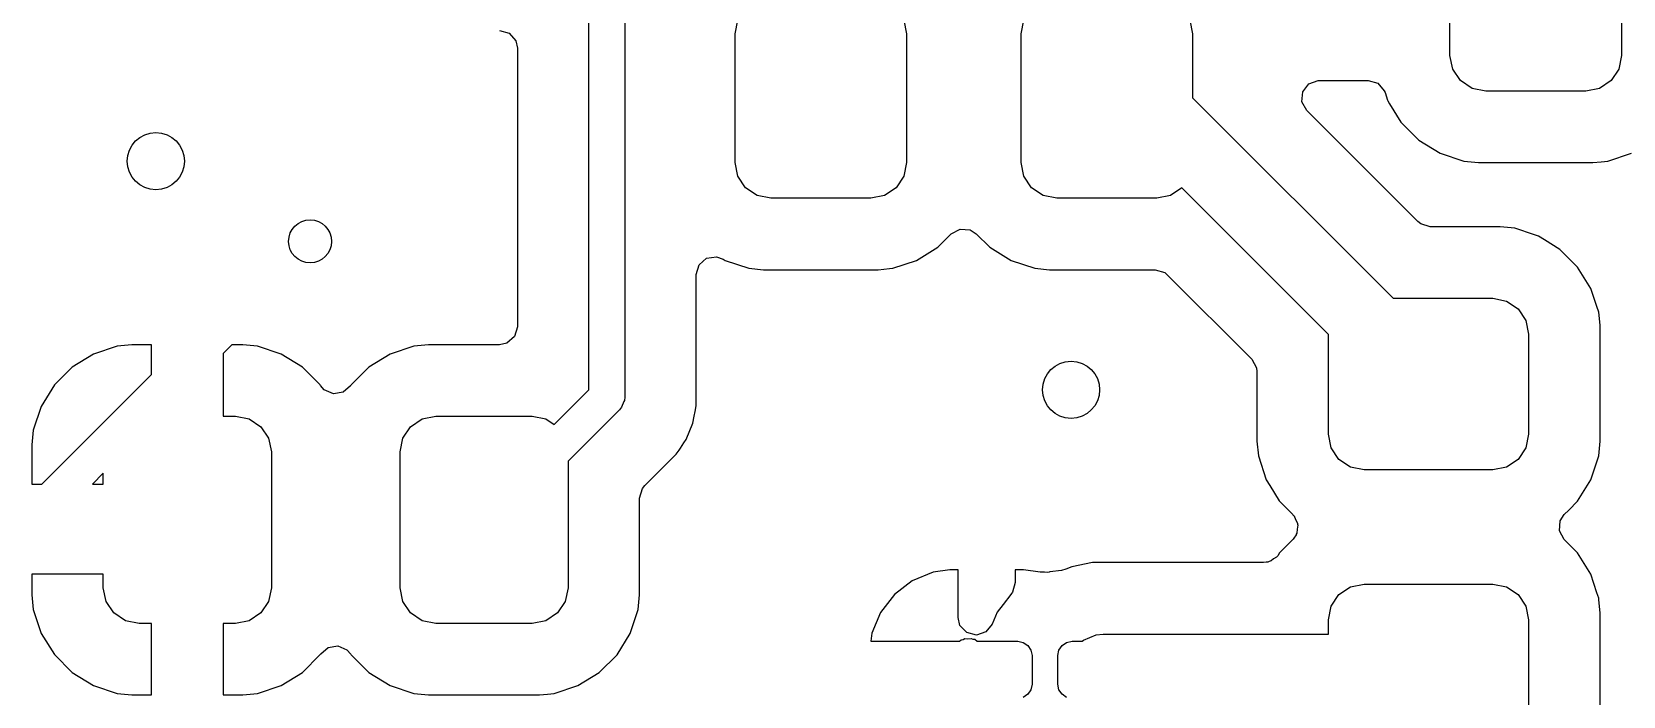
# Model space of a CAD drawing. Extents: x 2.03 to 8.88, y -5.74 to -2.97.
# Drawn here: x 4.4147 to 4.8528, y -5.2852 to -5.1022 of the extents above; entities that cross this region are included whole.
import ezdxf

# ---------------------------------------------------------------- set-up
doc = ezdxf.new("R2010")
doc.units = 0
doc.header["$MEASUREMENT"] = 0
doc.layers.add('BLACK', color=7, linetype='CONTINUOUS')

msp = doc.modelspace()

# ---------------------------------------------------------------- linework, layer by layer
at = {"layer": 'BLACK', "linetype": 'CONTINUOUS'}
for p, q in [((4.56805, -5.20078), (4.56805, -5.0063)), ((4.57789, -5.00426), (4.57789, -5.20281)), ((4.85236, -5.07323), (4.85236, -5.10866)), ((4.60827, -5.10276), (4.60902, -5.09899)), ((4.65476, -5.09899), (4.65551, -5.10276)), ((4.68701, -5.10276), (4.68776, -5.09899)), ((4.7335, -5.09899), (4.73425, -5.10276)), ((4.80512, -5.10866), (4.80512, -5.09587)), ((4.54346, -5.10179), (4.5461, -5.10257)), ((4.5461, -5.10257), (4.54791, -5.10465)), ((4.60827, -5.13819), (4.60827, -5.10276)), ((4.65551, -5.10276), (4.65551, -5.13819)), ((4.68701, -5.13819), (4.68701, -5.10276)), ((4.73425, -5.10276), (4.73425, -5.12033)), ((4.54791, -5.10465), (4.54835, -5.10667)), ((4.54835, -5.10667), (4.54835, -5.18348)), ((4.80587, -5.11243), (4.80512, -5.10866)), ((4.85236, -5.10866), (4.85161, -5.11243)), ((4.808, -5.11562), (4.80587, -5.11243)), ((4.85161, -5.11243), (4.84948, -5.11562)), ((4.76457, -5.11875), (4.76622, -5.11654)), ((4.76622, -5.11654), (4.76879, -5.11558)), ((4.76879, -5.11558), (4.76914, -5.11557)), ((4.76914, -5.11557), (4.7826, -5.11557)), ((4.7826, -5.11557), (4.78524, -5.11635)), ((4.78524, -5.11635), (4.78704, -5.11842)), ((4.81119, -5.11775), (4.808, -5.11562)), ((4.84948, -5.11562), (4.84629, -5.11775)), ((4.73425, -5.12033), (4.78951, -5.17559)), ((4.76437, -5.12149), (4.76457, -5.11875)), ((4.76569, -5.1239), (4.76437, -5.12149)), ((4.78704, -5.11842), (4.78723, -5.11892)), ((4.78723, -5.11892), (4.78793, -5.12102)), ((4.78793, -5.12102), (4.788, -5.12123)), ((4.788, -5.12123), (4.788, -5.12123)), ((4.788, -5.12123), (4.78849, -5.12202)), ((4.81496, -5.1185), (4.81119, -5.11775)), ((4.84252, -5.1185), (4.81496, -5.1185)), ((4.84629, -5.11775), (4.84252, -5.1185)), ((4.79624, -5.15446), (4.76569, -5.1239)), ((4.78849, -5.12202), (4.79163, -5.12711)), ((4.79163, -5.12711), (4.79651, -5.132)), ((4.79651, -5.132), (4.80239, -5.13562)), ((4.60902, -5.14196), (4.60827, -5.13819)), ((4.65551, -5.13819), (4.65476, -5.14196)), ((4.68776, -5.14196), (4.68701, -5.13819)), ((4.80239, -5.13562), (4.80894, -5.1378)), ((4.80894, -5.1378), (4.81299, -5.13821)), ((4.81299, -5.13821), (4.84449, -5.13821)), ((4.84449, -5.13821), (4.8467, -5.13798)), ((4.84449, -5.13821), (4.84449, -5.13821)), ((4.84449, -5.13821), (4.84449, -5.13821)), ((4.8467, -5.13798), (4.84854, -5.1378)), ((4.84854, -5.1378), (4.85509, -5.13562)), ((4.61115, -5.14515), (4.60902, -5.14196)), ((4.65476, -5.14196), (4.65263, -5.14515)), ((4.68989, -5.14515), (4.68776, -5.14196)), ((4.61434, -5.14728), (4.61115, -5.14515)), ((4.61811, -5.14803), (4.61434, -5.14728)), ((4.64567, -5.14803), (4.61811, -5.14803)), ((4.64944, -5.14728), (4.64567, -5.14803)), ((4.65263, -5.14515), (4.64944, -5.14728)), ((4.69308, -5.14728), (4.68989, -5.14515)), ((4.69685, -5.14803), (4.69308, -5.14728)), ((4.72441, -5.14803), (4.69685, -5.14803)), ((4.72818, -5.14728), (4.72441, -5.14803)), ((4.73129, -5.1452), (4.72818, -5.14728)), ((4.77165, -5.18557), (4.73129, -5.1452)), ((4.66781, -5.15784), (4.67022, -5.15652)), ((4.67022, -5.15652), (4.67297, -5.15671)), ((4.67297, -5.15671), (4.67471, -5.15784)), ((4.79705, -5.15511), (4.79624, -5.15446)), ((4.79969, -5.15589), (4.79705, -5.15511)), ((4.8189, -5.15589), (4.79969, -5.15589)), ((4.82294, -5.1563), (4.8189, -5.15589)), ((4.8189, -5.15589), (4.8189, -5.15589)), ((4.82843, -5.15812), (4.82294, -5.1563)), ((4.82294, -5.1563), (4.82294, -5.1563)), ((4.66412, -5.16152), (4.66781, -5.15784)), ((4.67471, -5.15784), (4.6784, -5.16152)), ((4.8295, -5.15847), (4.82843, -5.15812)), ((4.83111, -5.15946), (4.8295, -5.15847)), ((4.8295, -5.15847), (4.8295, -5.15847)), ((4.83538, -5.1621), (4.83111, -5.15946)), ((4.59837, -5.16636), (4.60045, -5.16456)), ((4.60045, -5.16456), (4.60318, -5.16417)), ((4.60318, -5.16417), (4.60504, -5.16484)), ((4.60504, -5.16484), (4.60554, -5.16515)), ((4.60554, -5.16515), (4.61209, -5.16732)), ((4.65168, -5.16732), (4.65824, -5.16515)), ((4.65824, -5.16515), (4.66412, -5.16152)), ((4.6784, -5.16152), (4.68428, -5.16515)), ((4.68428, -5.16515), (4.69083, -5.16732)), ((4.84026, -5.16698), (4.83538, -5.1621)), ((4.5976, -5.169), (4.59837, -5.16636)), ((4.5976, -5.20524), (4.5976, -5.169)), ((4.61209, -5.16732), (4.61614, -5.16774)), ((4.61614, -5.16774), (4.64764, -5.16774)), ((4.64764, -5.16774), (4.65079, -5.16741)), ((4.64764, -5.16774), (4.64764, -5.16774)), ((4.64764, -5.16774), (4.64764, -5.16774)), ((4.65079, -5.16741), (4.65168, -5.16732)), ((4.69083, -5.16732), (4.69488, -5.16774)), ((4.69488, -5.16774), (4.72393, -5.16774)), ((4.72393, -5.16774), (4.72657, -5.16851)), ((4.72657, -5.16851), (4.72738, -5.16917)), ((4.72738, -5.16917), (4.75052, -5.19231)), ((4.84389, -5.17286), (4.84026, -5.16698)), ((4.84554, -5.17784), (4.84389, -5.17286)), ((4.78951, -5.17559), (4.81693, -5.17559)), ((4.81693, -5.17559), (4.8207, -5.17634)), ((4.8207, -5.17634), (4.82389, -5.17847)), ((4.82389, -5.17847), (4.82602, -5.18167)), ((4.84606, -5.17942), (4.84554, -5.17784)), ((4.82602, -5.18167), (4.82677, -5.18543)), ((4.84643, -5.18301), (4.84606, -5.17942)), ((4.84606, -5.17942), (4.84606, -5.17942)), ((4.84648, -5.18346), (4.84643, -5.18301)), ((4.54757, -5.18612), (4.54549, -5.18792)), ((4.54835, -5.18348), (4.54757, -5.18612)), ((4.77165, -5.21299), (4.77165, -5.18557)), ((4.82677, -5.18543), (4.82677, -5.21299)), ((4.84648, -5.21496), (4.84648, -5.18346)), ((4.43163, -5.19097), (4.42575, -5.19459)), ((4.43818, -5.1888), (4.43163, -5.19097)), ((4.43163, -5.19097), (4.43163, -5.19097)), ((4.44222, -5.18839), (4.43818, -5.1888)), ((4.44223, -5.18839), (4.44222, -5.18839)), ((4.44764, -5.18839), (4.44223, -5.18839)), ((4.44764, -5.19658), (4.44764, -5.18839)), ((4.46975, -5.18839), (4.46732, -5.19082)), ((4.46732, -5.19082), (4.46732, -5.20807)), ((4.47274, -5.18839), (4.46975, -5.18839)), ((4.47678, -5.1888), (4.47274, -5.18839)), ((4.48333, -5.19097), (4.47678, -5.1888)), ((4.47678, -5.1888), (4.47678, -5.1888)), ((4.48921, -5.19459), (4.48333, -5.19097)), ((4.48333, -5.19097), (4.48333, -5.19097)), ((4.51331, -5.19095), (4.50743, -5.19458)), ((4.51987, -5.18878), (4.51331, -5.19095)), ((4.51331, -5.19095), (4.51331, -5.19095)), ((4.52392, -5.18837), (4.51987, -5.18878)), ((4.51987, -5.18878), (4.51987, -5.18878)), ((4.54346, -5.18837), (4.52392, -5.18837)), ((4.52392, -5.18837), (4.52392, -5.18837)), ((4.54549, -5.18792), (4.54346, -5.18837)), ((4.42575, -5.19459), (4.42087, -5.19947)), ((4.49409, -5.19947), (4.48921, -5.19459)), ((4.50743, -5.19458), (4.50255, -5.19946)), ((4.75052, -5.19231), (4.75184, -5.19472)), ((4.75184, -5.19472), (4.75195, -5.19576)), ((4.75195, -5.19576), (4.75195, -5.21496)), ((4.42087, -5.19947), (4.41725, -5.20535)), ((4.41745, -5.22677), (4.44764, -5.19658)), ((4.49416, -5.19959), (4.49409, -5.19947)), ((4.49409, -5.19947), (4.49409, -5.19947)), ((4.49519, -5.20078), (4.49416, -5.19959)), ((4.50237, -5.19968), (4.50042, -5.20143)), ((4.50239, -5.19966), (4.50237, -5.19969)), ((4.50237, -5.19969), (4.50237, -5.19968)), ((4.50247, -5.19959), (4.50239, -5.19966)), ((4.50255, -5.19946), (4.50247, -5.19959)), ((4.50255, -5.19946), (4.50255, -5.19946)), ((4.49771, -5.20187), (4.49519, -5.20078)), ((4.50042, -5.20143), (4.49771, -5.20187)), ((4.55849, -5.21033), (4.56805, -5.20078)), ((4.57769, -5.20404), (4.57706, -5.20555)), ((4.5778, -5.20378), (4.57769, -5.20404)), ((4.57789, -5.20281), (4.5778, -5.20378)), ((4.5778, -5.20378), (4.5778, -5.20378)), ((4.41725, -5.20535), (4.41508, -5.2119)), ((4.41725, -5.20535), (4.41725, -5.20535)), ((4.46732, -5.20807), (4.47077, -5.20807)), ((4.47077, -5.20807), (4.47453, -5.20882)), ((4.47453, -5.20882), (4.47773, -5.21095)), ((4.51893, -5.21095), (4.52212, -5.20882)), ((4.52212, -5.20882), (4.52589, -5.20807)), ((4.52589, -5.20807), (4.55246, -5.20807)), ((4.55246, -5.20807), (4.55623, -5.20882)), ((4.55623, -5.20882), (4.55849, -5.21033)), ((4.57645, -5.20629), (4.5623, -5.22044)), ((4.57706, -5.20555), (4.57645, -5.20629)), ((4.57706, -5.20555), (4.57706, -5.20555)), ((4.59665, -5.21), (4.59703, -5.20808)), ((4.59703, -5.20808), (4.59729, -5.20679)), ((4.59729, -5.20679), (4.5976, -5.20524)), ((4.41508, -5.2119), (4.41467, -5.21595)), ((4.41508, -5.2119), (4.41508, -5.2119)), ((4.47773, -5.21095), (4.47986, -5.21415)), ((4.51679, -5.21415), (4.51893, -5.21095)), ((4.5948, -5.21448), (4.59665, -5.21)), ((4.7724, -5.21676), (4.77165, -5.21299)), ((4.82677, -5.21299), (4.82602, -5.21676)), ((4.41467, -5.21595), (4.41467, -5.22677)), ((4.47986, -5.21415), (4.48061, -5.21791)), ((4.48061, -5.21791), (4.48061, -5.25531)), ((4.51604, -5.21791), (4.51679, -5.21415)), ((4.51604, -5.25531), (4.51604, -5.21791)), ((4.5921, -5.21851), (4.59285, -5.2174)), ((4.59285, -5.2174), (4.59322, -5.21684)), ((4.59322, -5.21684), (4.59417, -5.21542)), ((4.59417, -5.21542), (4.5948, -5.21448)), ((4.75195, -5.21496), (4.75195, -5.21496)), ((4.75195, -5.21496), (4.75236, -5.21901)), ((4.77454, -5.21995), (4.7724, -5.21676)), ((4.82602, -5.21676), (4.82389, -5.21995)), ((4.84606, -5.21901), (4.84648, -5.21496)), ((4.5623, -5.22044), (4.5623, -5.25531)), ((4.58692, -5.2237), (4.5921, -5.21851)), ((4.75236, -5.21901), (4.75236, -5.21901)), ((4.75236, -5.21901), (4.75453, -5.22556)), ((4.77773, -5.22209), (4.77454, -5.21995)), ((4.7815, -5.22283), (4.77773, -5.22209)), ((4.8207, -5.22209), (4.81693, -5.22283)), ((4.82389, -5.21995), (4.8207, -5.22209)), ((4.84389, -5.22556), (4.84606, -5.21901)), ((4.41467, -5.22677), (4.41745, -5.22677)), ((4.43435, -5.22379), (4.43137, -5.22677)), ((4.43137, -5.22677), (4.43435, -5.22677)), ((4.43435, -5.22677), (4.43435, -5.22379)), ((4.58344, -5.22718), (4.58692, -5.2237)), ((4.75453, -5.22556), (4.75453, -5.22556)), ((4.75453, -5.22556), (4.75553, -5.22718)), ((4.81693, -5.22283), (4.7815, -5.22283)), ((4.84026, -5.23144), (4.84389, -5.22556)), ((4.58201, -5.23063), (4.58278, -5.22799)), ((4.58201, -5.25728), (4.58201, -5.23063)), ((4.58278, -5.22799), (4.58344, -5.22718)), ((4.75553, -5.22718), (4.7581, -5.23134)), ((4.7581, -5.23134), (4.75816, -5.23144)), ((4.75816, -5.23144), (4.76185, -5.23513)), ((4.76185, -5.23513), (4.76198, -5.23537)), ((4.76198, -5.23537), (4.7622, -5.23553)), ((4.7622, -5.23553), (4.76263, -5.23656)), ((4.83545, -5.23688), (4.83658, -5.23513)), ((4.83658, -5.23513), (4.8378, -5.23391)), ((4.8378, -5.23391), (4.84026, -5.23144)), ((4.76263, -5.23656), (4.76317, -5.23754)), ((4.76305, -5.23917), (4.76297, -5.24029)), ((4.76325, -5.23807), (4.76305, -5.23917)), ((4.76317, -5.23754), (4.76315, -5.23782)), ((4.76315, -5.23782), (4.76325, -5.23807)), ((4.83526, -5.23962), (4.83545, -5.23688)), ((4.83658, -5.24203), (4.83526, -5.23962)), ((4.76191, -5.24198), (4.75816, -5.24572)), ((4.76196, -5.24192), (4.76191, -5.24198)), ((4.76214, -5.24163), (4.76196, -5.24192)), ((4.76276, -5.24078), (4.76214, -5.24163)), ((4.7628, -5.24057), (4.76276, -5.24078)), ((4.76297, -5.24029), (4.7628, -5.24057)), ((4.84026, -5.24572), (4.83658, -5.24203)), ((4.70674, -5.24841), (4.70103, -5.24954)), ((4.75378, -5.24841), (4.70674, -5.24841)), ((4.75452, -5.24824), (4.75378, -5.24841)), ((4.75498, -5.24826), (4.75452, -5.24824)), ((4.75532, -5.24806), (4.75498, -5.24826)), ((4.75589, -5.24793), (4.75532, -5.24806)), ((4.75657, -5.24732), (4.75589, -5.24793)), ((4.75735, -5.24686), (4.75657, -5.24732)), ((4.75768, -5.2465), (4.75735, -5.24686)), ((4.75816, -5.24572), (4.75768, -5.2465)), ((4.84389, -5.2516), (4.84026, -5.24572)), ((4.43435, -5.25157), (4.41467, -5.25157)), ((4.41467, -5.25157), (4.41467, -5.25728)), ((4.43435, -5.25531), (4.43435, -5.25157)), ((4.66283, -5.251), (4.65708, -5.25338)), ((4.66745, -5.25039), (4.66283, -5.251)), ((4.66283, -5.251), (4.66283, -5.251)), ((4.66969, -5.25039), (4.66745, -5.25039)), ((4.66969, -5.26349), (4.66969, -5.25039)), ((4.66969, -5.25039), (4.66969, -5.25039)), ((4.68767, -5.25039), (4.68543, -5.25039)), ((4.68543, -5.25039), (4.68543, -5.25392)), ((4.69229, -5.251), (4.68767, -5.25039)), ((4.6923, -5.25101), (4.69229, -5.251)), ((4.69231, -5.25101), (4.6923, -5.25101)), ((4.69261, -5.25104), (4.69231, -5.25101)), ((4.69345, -5.25101), (4.69261, -5.25101)), ((4.69261, -5.25101), (4.69261, -5.25104)), ((4.69427, -5.25112), (4.69345, -5.25101)), ((4.69475, -5.25105), (4.69427, -5.25112)), ((4.69491, -5.25098), (4.69475, -5.25105)), ((4.69817, -5.25055), (4.69491, -5.25098)), ((4.6982, -5.25055), (4.69817, -5.25055)), ((4.69937, -5.25023), (4.6982, -5.25055)), ((4.70103, -5.24954), (4.69937, -5.25023)), ((4.70103, -5.24954), (4.70103, -5.24954)), ((4.84559, -5.25673), (4.84389, -5.2516)), ((4.41467, -5.25728), (4.41508, -5.26133)), ((4.4351, -5.25908), (4.43435, -5.25531)), ((4.48061, -5.25531), (4.47986, -5.25908)), ((4.51679, -5.25908), (4.51604, -5.25531)), ((4.5623, -5.25531), (4.56155, -5.25908)), ((4.58159, -5.26133), (4.58201, -5.25728)), ((4.65215, -5.25717), (4.64836, -5.2621)), ((4.65708, -5.25338), (4.65215, -5.25717)), ((4.68422, -5.25715), (4.6821, -5.25992)), ((4.68442, -5.2569), (4.68422, -5.25715)), ((4.68422, -5.25715), (4.68422, -5.25715)), ((4.68466, -5.25656), (4.6844, -5.25689)), ((4.6844, -5.25689), (4.68442, -5.2569)), ((4.68543, -5.25392), (4.68466, -5.25656)), ((4.7724, -5.26041), (4.77454, -5.25721)), ((4.77454, -5.25721), (4.77773, -5.25508)), ((4.77773, -5.25508), (4.7815, -5.25433)), ((4.7815, -5.25433), (4.81693, -5.25433)), ((4.81693, -5.25433), (4.8207, -5.25508)), ((4.8207, -5.25508), (4.82389, -5.25721)), ((4.82389, -5.25721), (4.82602, -5.26041)), ((4.84606, -5.25816), (4.84559, -5.25673)), ((4.41508, -5.26133), (4.41725, -5.26788)), ((4.43723, -5.26227), (4.4351, -5.25908)), ((4.47986, -5.25908), (4.47773, -5.26227)), ((4.51893, -5.26227), (4.51679, -5.25908)), ((4.56155, -5.25908), (4.55942, -5.26227)), ((4.57942, -5.26789), (4.58159, -5.26133)), ((4.6821, -5.25992), (4.68043, -5.26209)), ((4.77165, -5.26417), (4.7724, -5.26041)), ((4.82602, -5.26041), (4.82677, -5.26417)), ((4.84611, -5.25861), (4.84606, -5.25816)), ((4.84606, -5.25816), (4.84606, -5.25816)), ((4.84648, -5.2622), (4.84611, -5.25861)), ((4.44043, -5.26441), (4.43723, -5.26227)), ((4.44419, -5.26516), (4.44043, -5.26441)), ((4.44764, -5.26516), (4.44419, -5.26516)), ((4.44764, -5.28484), (4.44764, -5.26516)), ((4.47077, -5.26516), (4.46732, -5.26516)), ((4.46732, -5.26516), (4.46732, -5.28484)), ((4.47453, -5.26441), (4.47077, -5.26516)), ((4.47773, -5.26227), (4.47453, -5.26441)), ((4.52212, -5.26441), (4.51893, -5.26227)), ((4.52589, -5.26516), (4.52212, -5.26441)), ((4.55246, -5.26516), (4.52589, -5.26516)), ((4.55623, -5.26441), (4.55246, -5.26516)), ((4.55942, -5.26227), (4.55623, -5.26441)), ((4.64836, -5.2621), (4.64598, -5.26785)), ((4.6702, -5.26568), (4.66969, -5.26349)), ((4.67208, -5.26769), (4.6702, -5.26568)), ((4.67908, -5.26536), (4.67735, -5.2675)), ((4.68043, -5.26209), (4.67908, -5.26536)), ((4.77165, -5.26811), (4.77165, -5.26417)), ((4.82677, -5.26417), (4.82677, -5.29173)), ((4.84648, -5.2937), (4.84648, -5.2622)), ((4.41725, -5.26788), (4.41725, -5.26788)), ((4.41725, -5.26788), (4.42087, -5.27375)), ((4.5758, -5.27377), (4.57942, -5.26789)), ((4.64598, -5.26785), (4.64569, -5.27008)), ((4.64569, -5.27008), (4.67006, -5.27008)), ((4.67006, -5.27008), (4.67053, -5.26967)), ((4.67053, -5.26967), (4.67106, -5.26959)), ((4.67106, -5.26959), (4.67152, -5.26934)), ((4.67152, -5.26934), (4.67239, -5.2694)), ((4.67474, -5.26837), (4.67208, -5.26769)), ((4.67239, -5.2694), (4.67325, -5.26928)), ((4.67325, -5.26928), (4.67374, -5.2695)), ((4.67374, -5.2695), (4.67427, -5.26953)), ((4.67427, -5.26953), (4.67496, -5.27006)), ((4.67735, -5.2675), (4.67474, -5.26837)), ((4.67496, -5.27006), (4.67501, -5.27008)), ((4.67501, -5.27008), (4.68612, -5.27008)), ((4.68612, -5.27008), (4.68763, -5.27038)), ((4.68763, -5.27038), (4.68891, -5.27123)), ((4.6983, -5.27123), (4.69958, -5.27038)), ((4.69958, -5.27038), (4.70108, -5.27008)), ((4.70108, -5.27008), (4.70387, -5.27008)), ((4.70387, -5.27008), (4.70418, -5.26977)), ((4.70418, -5.26977), (4.70773, -5.2683)), ((4.70773, -5.2683), (4.70965, -5.26811)), ((4.70965, -5.26811), (4.77165, -5.26811)), ((4.42087, -5.27375), (4.42575, -5.27863)), ((4.48921, -5.27863), (4.49409, -5.27375)), ((4.49409, -5.27375), (4.49416, -5.27364)), ((4.49416, -5.27364), (4.49423, -5.27357)), ((4.49423, -5.27357), (4.49426, -5.27353)), ((4.49426, -5.27353), (4.49427, -5.27354)), ((4.49427, -5.27354), (4.49621, -5.2718)), ((4.49621, -5.2718), (4.49892, -5.27135)), ((4.49892, -5.27135), (4.50144, -5.27245)), ((4.50144, -5.27245), (4.50247, -5.27364)), ((4.50247, -5.27364), (4.50255, -5.27377)), ((4.50255, -5.27377), (4.50743, -5.27865)), ((4.57091, -5.27865), (4.5758, -5.27377)), ((4.68891, -5.27123), (4.68976, -5.27251)), ((4.68976, -5.27251), (4.69006, -5.27402)), ((4.69006, -5.27402), (4.69006, -5.28189)), ((4.69715, -5.27402), (4.69745, -5.27251)), ((4.69715, -5.28189), (4.69715, -5.27402)), ((4.69745, -5.27251), (4.6983, -5.27123)), ((4.42575, -5.27863), (4.43163, -5.28226)), ((4.48333, -5.28226), (4.48921, -5.27863)), ((4.50743, -5.27865), (4.51331, -5.28228)), ((4.56503, -5.28228), (4.57091, -5.27865)), ((4.43163, -5.28226), (4.43163, -5.28226)), ((4.43163, -5.28226), (4.43818, -5.28443)), ((4.47678, -5.28443), (4.48333, -5.28226)), ((4.48333, -5.28226), (4.48333, -5.28226)), ((4.51331, -5.28228), (4.51987, -5.28445)), ((4.55848, -5.28445), (4.56503, -5.28228)), ((4.68976, -5.2834), (4.68891, -5.28467)), ((4.69006, -5.28189), (4.68976, -5.2834)), ((4.69745, -5.2834), (4.69715, -5.28189)), ((4.6983, -5.28467), (4.69745, -5.2834)), ((4.43818, -5.28443), (4.43818, -5.28443)), ((4.43818, -5.28443), (4.44223, -5.28484)), ((4.44223, -5.28484), (4.44764, -5.28484)), ((4.44764, -5.28484), (4.44764, -5.28484)), ((4.46732, -5.28484), (4.47274, -5.28484)), ((4.47274, -5.28484), (4.47678, -5.28443)), ((4.47274, -5.28484), (4.47274, -5.28484)), ((4.51987, -5.28445), (4.52392, -5.28486)), ((4.52392, -5.28486), (4.55443, -5.28486)), ((4.55443, -5.28486), (4.55665, -5.28464)), ((4.55443, -5.28486), (4.55443, -5.28486)), ((4.55443, -5.28486), (4.55443, -5.28486)), ((4.55665, -5.28464), (4.55848, -5.28445)), ((4.68891, -5.28467), (4.68763, -5.28553)), ((4.69958, -5.28553), (4.6983, -5.28467))]:
    msp.add_line(p, q, dxfattribs=at)
at = {"layer": 'BLACK'}
for centre, radius in [((4.44882, -5.1378), 0.00787), ((4.49128, -5.1599), 0.00591), ((4.70079, -5.20079), 0.00787)]:
    msp.add_circle(centre, radius, dxfattribs=at)
at = {"layer": 'WHITE'}
for centre, radius in [((4.44882, -5.1378), 0.00787), ((4.49128, -5.1599), 0.00591), ((4.70079, -5.20079), 0.00787)]:
    msp.add_circle(centre, radius, dxfattribs=at)

doc.saveas('drawing.dxf')
